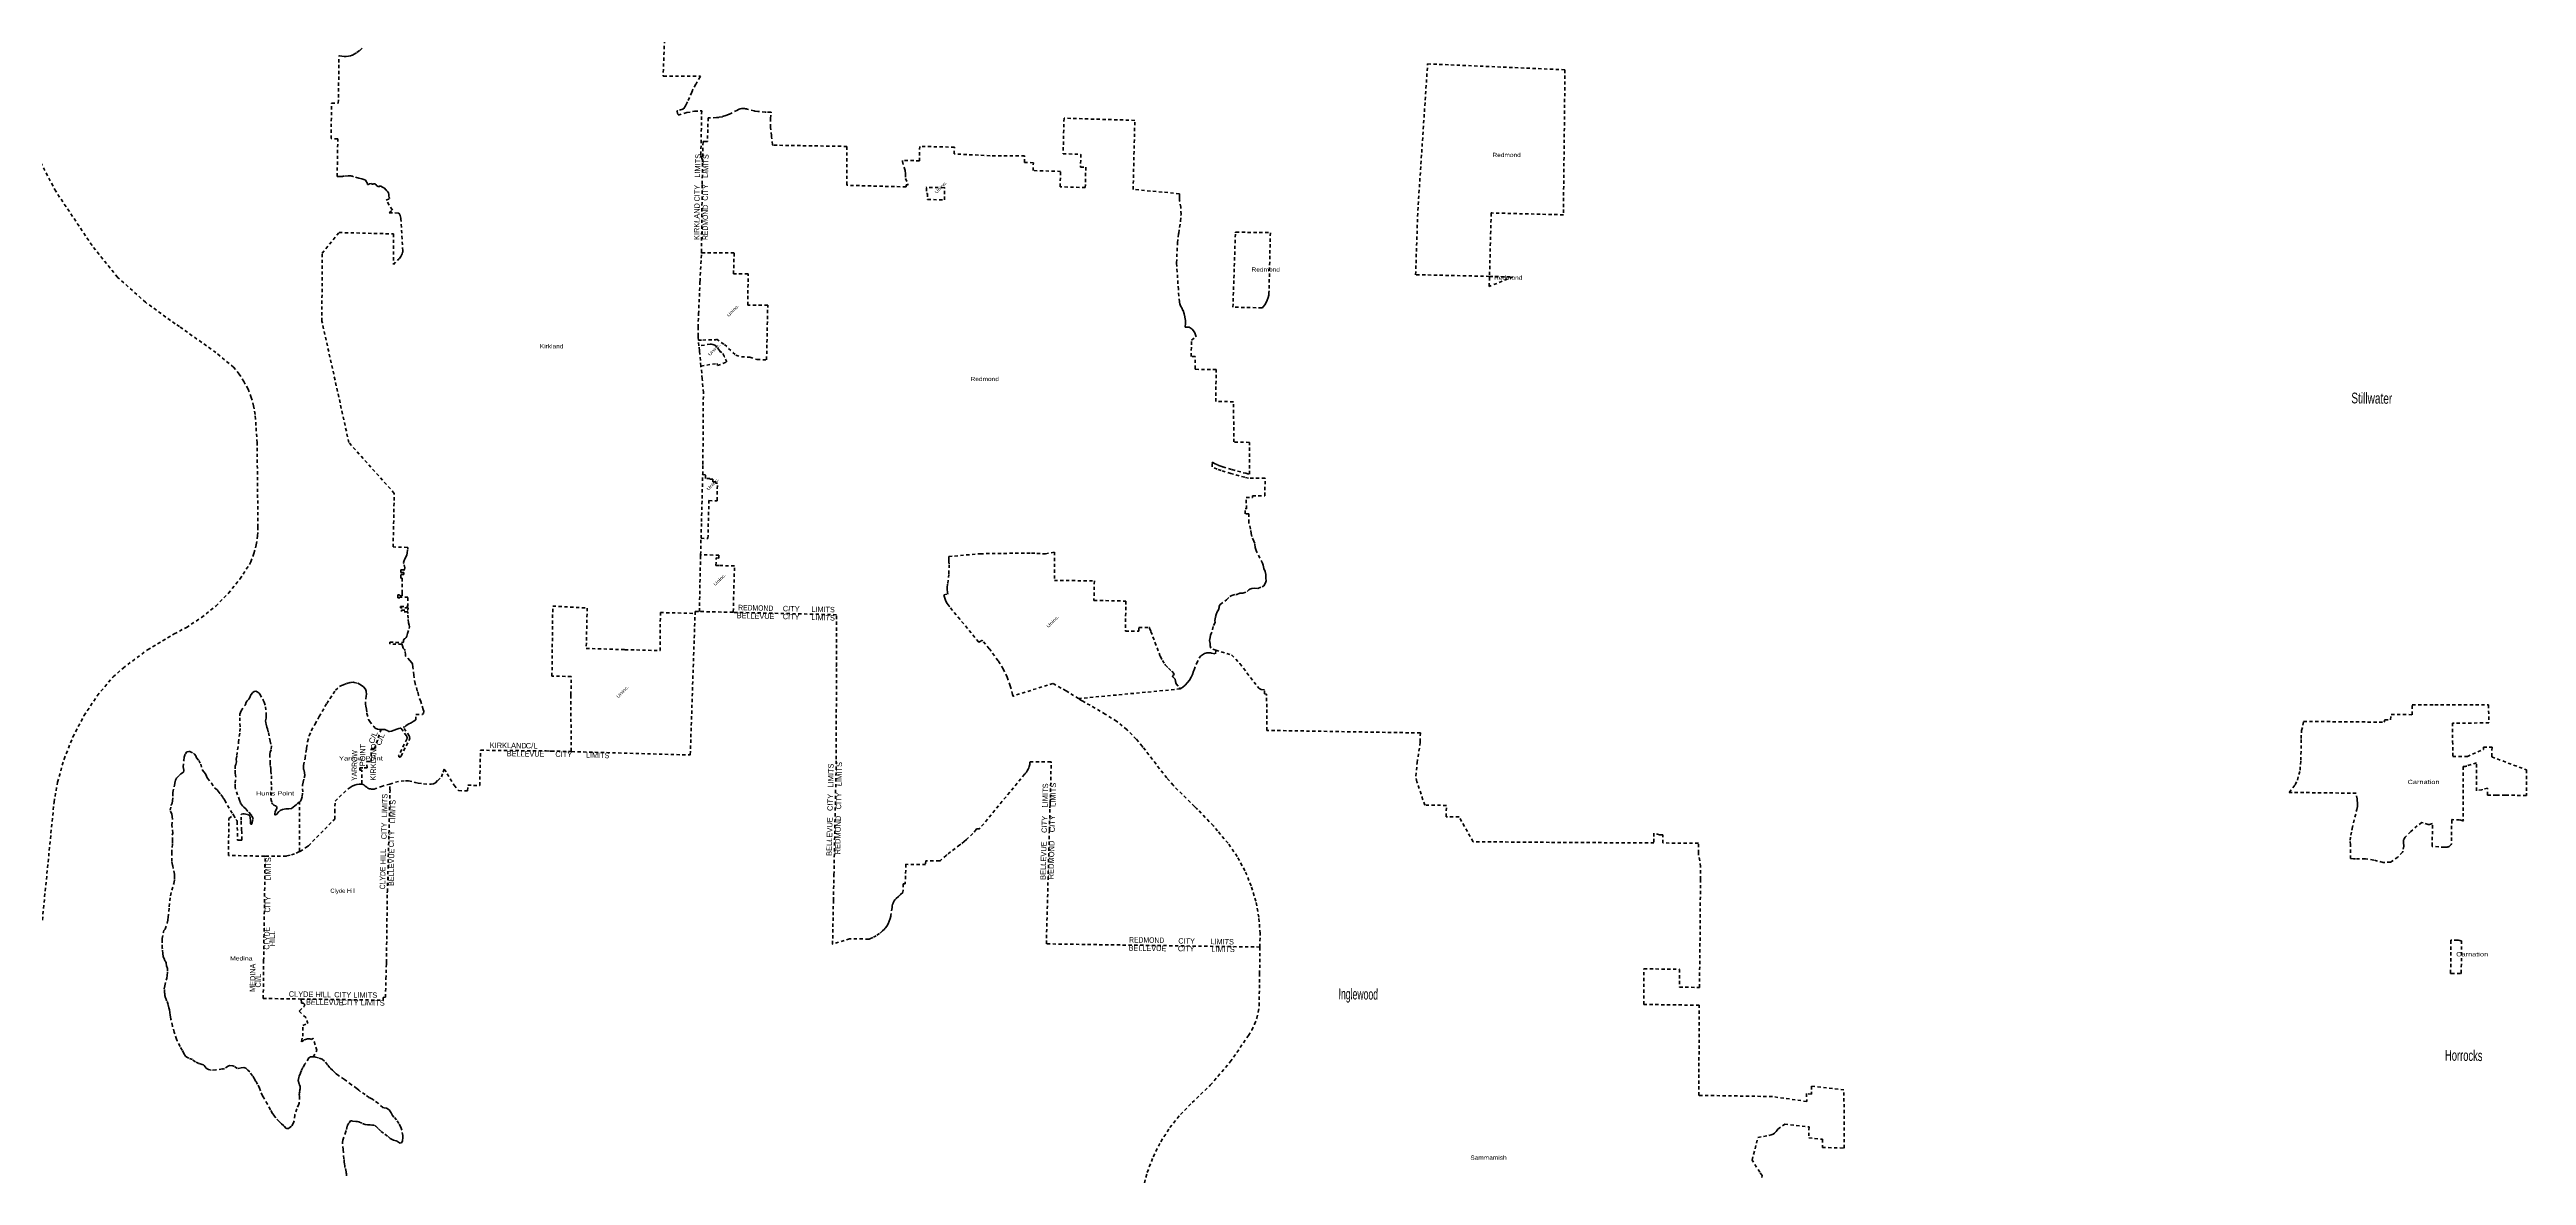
# Model space of a CAD drawing. Header units: feet. Extents: x -903180 to 1023491, y -707744 to 564635.
# Drawn here: x -312339 to -220537, y 39983 to 81711 of the extents above; entities that cross this region are included whole.
import ezdxf

# ---------------------------------------------------------------- set-up
doc = ezdxf.new("R2010")
doc.units = ezdxf.units.FT
doc.header["$LTSCALE"] = 80
doc.linetypes.add('SHORT_DASHED', pattern=[2.7, 1.5, -1.2])
doc.layers.add('13', color=7, linetype='SHORT_DASHED', lineweight=40)
for name, color, linetype in [('15', 7, 'Continuous'), ('16', 7, 'Continuous'), ('36', 7, 'Continuous')]:
    doc.layers.add(name, color=color, linetype=linetype)

msp = doc.modelspace()

# ---------------------------------------------------------------- linework, layer by layer
at = {"layer": '13'}
for p, q in [((-289596.12, 80725.94), (-289576.19, 80725.86)), ((-285578.92, 78505.71), (-285580.61, 78521.11)), ((-299921.99, 76569.11), (-299979.38, 76598.27)), ((-269225.32, 66402.69), (-269160.64, 66371.44)), ((-287007.61, 60854.15), (-288253.2, 60883.43)), ((-299190.96, 59867.84), (-299176.72, 59871.36)), ((-270433.1, 58013.26), (-274197.39, 57656.53)), ((-270465.07, 58063.66), (-270445.58, 58032.93)), ((-270445.58, 58032.93), (-270433.1, 58013.26)), ((-306666.37, 54998.47), (-306626.12, 54940.67)), ((-304115.08, 54796.65), (-304119.08, 54575.32)), ((-223380.62, 52194.99), (-223403.45, 52180.29)), ((-307714.84, 45287.95), (-307787.64, 45521.89)), ((-300464.02, 41855.94), (-300449.89, 41863.89))]:
    msp.add_line(p, q, dxfattribs=at)
for points in [[(-299979.38, 76598.27), (-300084.2, 76659.52), (-300133.87, 76623.02), (-300160.36, 76636.96), (-300187.27, 76651.02), (-300205.08, 76661.81), (-300239.41, 76715.41), (-300275.14, 76732.77), (-300321.48, 76732.5), (-300352.92, 76724.83), (-300379.21, 76724.75), (-300398.46, 76727.14), (-300407.69, 76745.57), (-300476.8, 76738.45), (-300529.73, 76711.66), (-300548.18, 76714.32), (-300567.87, 76771.25), (-300598.29, 76823.41), (-300601.25, 76828.59), (-300623.23, 76866.19), (-300656.51, 76878.54), (-300767.32, 76919.67), (-300880.47, 76948.46), (-301077.07, 76997.19), (-301108.8, 77012.58), (-301131.68, 77023.16), (-301176.98, 77028.48), (-301232.3, 77034.76), (-301269.07, 77031.27), (-301413.95, 77016.73), (-301459.39, 77013.08), (-301479.18, 77009.12), (-301560.4, 77000.15), (-301612.01, 77001.09), (-301658.83, 77001.69), (-301669.55, 77005.04), (-301678.34, 77007.73), (-301656.68, 78402.63), (-301906.6, 78409.72), (-301886.09, 79729.67), (-301636.16, 79722.58), (-301609.06, 81467.18), (-301608.74, 81487.53), (-301588.75, 81481.72), (-301578.96, 81478.87), (-301500.05, 81462.02), (-301419.81, 81453.5), (-301339.11, 81453.42), (-301258.86, 81461.77), (-301179.91, 81478.47), (-301123.14, 81496.85), (-301104.57, 81502.86), (-301083.14, 81514.37), (-301068.36, 81522.32), (-300950.79, 81595.68), (-300841.53, 81680.93), (-300741.79, 81777.13)], [(-289547.89, 82062.22), (-289595.47, 80744.06), (-289596.12, 80725.94)], [(-289576.19, 80725.86), (-288229.44, 80720.46), (-288206.68, 80720.37), (-288219.03, 80700.38), (-288365.2, 80463.79), (-288376.52, 80445.47), (-288388.47, 80423.79), (-288487.95, 80243.24), (-288495.66, 80226.96), (-288505.04, 80207.15), (-288514.17, 80186.96), (-288539.5, 80130.94), (-288697.74, 79767.92), (-288706.15, 79748.63), (-288716.79, 79727.92), (-288768.5, 79627.28), (-288838.76, 79519.89), (-288851.44, 79502.08), (-288873, 79496.14), (-289054.76, 79446.02), (-289065.85, 79442.23), (-289085.81, 79435.4), (-289080.15, 79415.39), (-289042.2, 79281.12), (-288719.42, 79372.09), (-288434.67, 79422.35), (-288168.15, 79442.1), (-288200.25, 77789.46), (-288170.71, 77718.84), (-288148.73, 77645.52), (-288136.57, 77581.15), (-288133.31, 77561.14)], [(-285580.61, 78521.11), (-285613.97, 78826.44), (-285615.33, 79153.7), (-285596.6, 79370.37), (-285594.9, 79389.99), (-285614.87, 79390.22), (-285773.09, 79392.04), (-285793.09, 79394.6), (-285813.09, 79395.98), (-286089.05, 79415.08), (-286183.06, 79428.48), (-286204.08, 79431.48), (-286223.06, 79436.35), (-286482.89, 79503.04), (-286502.89, 79508.87), (-286522.89, 79514.6), (-286540.88, 79519.76), (-286579.8, 79526.61), (-286619.22, 79529.36), (-286658.71, 79527.98), (-286697.84, 79522.47), (-286736.18, 79512.9), (-286773.32, 79499.38), (-286804.55, 79484.14), (-286823.9, 79473.52), (-286844.55, 79463.52), (-287139.87, 79320.37), (-287159.04, 79311.08), (-287179.87, 79302.22), (-287277.61, 79260.66), (-287400.61, 79222.97), (-287526.89, 79198.34), (-287581.36, 79192.33), (-287601.53, 79190.1), (-287621.36, 79189.25), (-287928.94, 79176.08), (-287953.35, 78323.78), (-287953.87, 78305.43), (-287973.92, 78305.56), (-288100.26, 78306.36), (-288119.14, 78306.48), (-288119.52, 78286.49), (-288132.93, 77581.15), (-288133.31, 77561.14)], [(-269160.64, 66371.44), (-269043.22, 66318.02), (-269023.21, 66308.92), (-269003.22, 66300.95), (-268892.41, 66256.8), (-268869.63, 66247.72), (-268852.41, 66242.58), (-268513.9, 66141.59), (-268005.45, 66004.8), (-267869.84, 65973.44), (-267865.64, 67151.09), (-268450.67, 67166.66), (-268444.87, 67373.93), (-268458.67, 68658.71), (-269118.49, 68665.35), (-269097.96, 69847.71), (-269860.25, 69860.97), (-269880.21, 69861.31), (-269879.98, 69878.6), (-269873.77, 70336.75), (-270023.74, 70339.31), (-270015.57, 70941.08), (-269839.75, 71064.58), (-269858.84, 71101.7), (-269895.22, 71215.04), (-269944.29, 71290.34), (-269991.57, 71351.54), (-270059.17, 71400.98), (-270098.58, 71421.53), (-270228.88, 71425.83), (-270248.65, 71426.48), (-270247.33, 71443.47), (-270239.14, 71548.9), (-270242.57, 71674.65), (-270259.12, 71799.36), (-270288.61, 71921.66), (-270330.73, 72040.2), (-270375.53, 72134.08), (-270382.89, 72149.49), (-270395.54, 72174.08), (-270417.08, 72215.94), (-270442.26, 72280.79), (-270460.53, 72347.92), (-270462.49, 72357.31), (-270501.44, 72826.51), (-270515.53, 73029.19), (-270568.54, 73808), (-270533.96, 74548.04), (-270491.54, 74886.73), (-270483.89, 74907.57), (-270454.89, 75115.16), (-270417.58, 75348.17), (-270402.6, 75606.74), (-270414.73, 75865.61), (-270453.21, 76117.65), (-270464.68, 76244), (-270462.12, 76368.54), (-272176.78, 76527.67), (-272115.47, 79087.41), (-274738.12, 79166.84), (-274773.62, 77847.29), (-274113.92, 77827.32), (-274126.56, 77357.49), (-273931.66, 77351.59), (-273951.95, 76597.31), (-274883.14, 76624.19), (-274865.58, 77195.46), (-275885.17, 77224.62), (-275876.23, 77515.49), (-276208.1, 77524.98), (-276198.52, 77771.58), (-277481.73, 77777.3), (-278809.16, 77841.46), (-278801.82, 78090.76), (-280088.75, 78123.61), (-280094.69, 77587.34), (-280725.11, 77602.9), (-280728.98, 77562.49), (-280666.09, 77335.6), (-280629.17, 77222.94), (-280613.61, 77106.13), (-280608.69, 76933.86), (-280530.26, 76717.42), (-280519.38, 76692.66), (-280595.11, 76696.1), (-280595.36, 76619.85), (-282775.52, 76680.05), (-282794.42, 76680.57), (-282794.27, 76700.6), (-282783.85, 78121.36), (-285517.16, 78165.5), (-285537.29, 78165.83), (-285539.61, 78184.8), (-285575.91, 78481.11), (-285578.92, 78505.71)], [(-312605.09, 49449.44), (-312172.76, 53816.98), (-312040.31, 54559.4), (-311800.85, 55413.19), (-311473.46, 56237.28), (-311061.73, 57022.63), (-310570.15, 57760.64), (-310019.26, 58424.99), (-309997.38, 58451.37), (-309984.67, 58462.49), (-309614.02, 58786.82), (-308704.97, 59467.28), (-307757.38, 60032.51), (-307720.8, 60054.32), (-307717.38, 60056.12), (-307267.44, 60292.54), (-306702.67, 60660.45), (-306179.45, 61085.38), (-305703.52, 61562.67), (-305280.09, 62087.09), (-304913.79, 62652.91), (-304880.51, 62726.39), (-304763.48, 63037.14), (-304679.58, 63358.42), (-304629.71, 63686.71), (-304614.44, 64018.42), (-304647.06, 67136.03), (-304706.44, 68013.64), (-304721.36, 68185.55), (-304775.37, 68506.61), (-304862.65, 68820.28), (-304982.24, 69123.1), (-305132.83, 69411.76), (-305312.77, 69683.1), (-305520.08, 69934.14), (-306169.94, 70479.69), (-307521.14, 71442.76), (-307678.61, 71543.04), (-308783.95, 72343.14), (-309786.42, 73242.57), (-309806.42, 73253.73), (-309822.44, 73273.73), (-310763.96, 74449.46), (-312108.03, 76458.2), (-313234.77, 78596.43)], [(-288176.46, 74182.71), (-288176.65, 74202.71), (-288149.17, 76727.07), (-288133.69, 77541.15), (-288133.31, 77561.14)], [(-299176.72, 59871.36), (-299118.51, 59919.61), (-299096.7, 59965.14), (-299072.98, 60062.96), (-299009.38, 60260.02), (-298996.61, 60334.07), (-299005.29, 60372.63), (-299036.32, 60462.34), (-299046.3, 60631.83), (-299059.94, 60811.53), (-299058.33, 60855.95), (-299057.6, 60875.93), (-299079.62, 60876.19), (-299289.05, 60878.7), (-299288.36, 60936.6), (-299053.63, 60933.79), (-299052.61, 61018.7), (-299328.82, 61022.01), (-299328.26, 61068.86), (-299060.37, 61065.66), (-299056.17, 61417.66), (-299352.65, 61421.2), (-299352.97, 61394.11), (-299425.34, 61394.96), (-299424.03, 61504.84), (-299369.6, 61504.19), (-299369.99, 61471.09), (-299271.83, 61469.92), (-299270.66, 61568.57), (-299273.19, 61568.6), (-299266.61, 62121.01), (-299320.62, 62121.64), (-299318.93, 62260.36), (-299206.91, 62259.09), (-299206.12, 62324.87), (-299317.89, 62325.89), (-299316.97, 62425.7), (-299215.7, 62424.72), (-299199.49, 62408.79), (-299191.35, 62425.07), (-299184.92, 62436.82), (-299176.62, 62498.94), (-299207.18, 62657.09), (-299217.66, 62701.76), (-299212.23, 62739.84), (-299176.3, 62841.25), (-299124.76, 62927.99), (-299098.55, 62983.44), (-299082.2, 63045.27), (-299062.48, 63199.62), (-299056.29, 63241.39), (-299053.32, 63261.38), (-299073.85, 63261.89), (-299603.8, 63275.15), (-299563.84, 65263.45), (-301243.88, 67143.82), (-302242.29, 71641.81), (-302237.61, 74162.83), (-301609, 74928.08), (-299589.92, 74879.43), (-299594.19, 73740.14), (-299411.64, 73929.29), (-299388.36, 73953.42), (-299373.36, 73969.29), (-299346.25, 74000.43), (-299316.74, 74042.49), (-299291.8, 74087.42), (-299271.68, 74134.7), (-299256.62, 74183.83), (-299250.7, 74214.15), (-299246.84, 74233.92), (-299248.01, 74254.15), (-299315.71, 75422.51), (-299316.87, 75442.49), (-299320.54, 75462.51), (-299330.85, 75507.52), (-299348.06, 75557.8), (-299370.44, 75606), (-299385.76, 75631.6), (-299397.73, 75651.6), (-299417.73, 75651.92), (-299753.01, 75657.32), (-299633.82, 75763.53), (-299865.24, 76134.19), (-299740.48, 76190.29), (-299744.07, 76220.71), (-299745.47, 76223.51), (-299758.07, 76276.02), (-299765.06, 76341.83), (-299772.76, 76406.25), (-299807.06, 76453.86), (-299844.85, 76490.96), (-299859.55, 76506.16), (-299880.55, 76512.67), (-299921.99, 76569.11)], [(-288292.38, 70936.81), (-288303.61, 71044.96), (-288303.61, 71091.98), (-288301.62, 71376.08), (-288301.48, 71397.02), (-288300.82, 71416.08), (-288283.8, 71910.87), (-288230.5, 73122.38), (-288177.88, 74162.71), (-288176.46, 74182.71)], [(-288292.38, 70936.81), (-288131.4, 70940.25), (-288131.86, 70945.23), (-287636.87, 70955.8), (-287619.86, 70981.09), (-287328.81, 70782.83), (-286901.29, 70383.87), (-286697.63, 70325.27), (-286383.69, 70307.87), (-286123.35, 70221.56), (-285764.09, 70211.49), (-285720.7, 72234.6), (-286455.16, 72242.18), (-286449.45, 73396.3), (-286988.52, 73397.52), (-286964.81, 74172.25), (-288156.87, 74182.54), (-288176.46, 74182.71)], [(-288195.52, 69976.95), (-288250.9, 70536.52), (-288252.85, 70556.23), (-288271.17, 70732.58), (-288292.38, 70936.81)], [(-288195.52, 69976.95), (-287591.62, 70078.64), (-287579.69, 69997.23), (-287233.86, 70133.72), (-287323.05, 70314.6), (-287316.32, 70317.04), (-287321.5, 70321.36), (-287326.83, 70326.87), (-287332.35, 70334.23), (-287337.18, 70343.26), (-287417.08, 70505.3), (-287461.16, 70480.91), (-287504.81, 70559.42), (-287609.24, 70694.45), (-287685.16, 70754.71), (-287752.65, 70779.59), (-287802.06, 70792.77), (-287849.8, 70789.55), (-288271.17, 70732.58)], [(-288117.1, 67441.2), (-288106.06, 68996.99), (-288146.44, 69508.05), (-288195.52, 69976.95)], [(-288122.74, 66333.28), (-288122.64, 66353.28), (-288117.1, 67441.2)], [(-288192.37, 63597.04), (-287936.82, 63591.94), (-287899.68, 64992.13), (-287618.39, 64985.27), (-287598.38, 64984.78), (-287598, 65004.39), (-287585.86, 65634.83), (-287660.83, 65637.17), (-287659.86, 65687.15), (-287759.82, 65690.27), (-287757.88, 65791.12), (-287863.49, 65794.04), (-287861.73, 65808.07), (-288028.17, 65812.76), (-288025.17, 65952.05), (-288131.91, 65956.99), (-288131.91, 65957.02), (-288122.74, 66333.28)], [(-269117.72, 59449.22), (-269298.58, 59522.21), (-269320.7, 59605.76), (-269321.82, 59697.95), (-269344.39, 59804.54), (-269328.79, 59917.42), (-269304.24, 60004.11), (-269235.04, 60215.06), (-269198.46, 60370.49), (-269140.63, 60474.64), (-269144.54, 60550.57), (-269125.69, 60684.27), (-269097.82, 60770.02), (-269061.54, 60872.17), (-269019.61, 60941.46), (-268994.24, 61033), (-268986.4, 61078.38), (-268947.52, 61140.24), (-268713.22, 61317.1), (-268595.9, 61434.56), (-268521.1, 61480.93), (-268377.08, 61517.02), (-268334.97, 61519.2), (-268226.14, 61567.69), (-268113.71, 61564.54), (-267946.51, 61622.62), (-267884.29, 61684.72), (-267849.93, 61712.25), (-267781.39, 61730.94), (-267691.31, 61745.21), (-267556.94, 61740.05), (-267396.29, 61799.4), (-267330.18, 61838.95), (-267273.33, 61941.53), (-267249.37, 62024.6), (-267255.95, 62121.51), (-267257.57, 62255.61), (-267278.52, 62367.95), (-267330, 62481.86), (-267353.1, 62602.68), (-267382.81, 62672.75), (-267595.26, 63082.99), (-267616.33, 63139.43), (-267657.32, 63258.52), (-267672.56, 63408.89), (-267700.77, 63496.48), (-267779.24, 63658.83), (-267805.07, 63772.98), (-267824.53, 63939.16), (-267887.26, 64174.53), (-267883.78, 64503.39), (-268025.75, 64504.01), (-268024.39, 64697.88), (-267975.66, 64689.06), (-267989.11, 65103.28), (-267749.76, 65108.5), (-267754.04, 65168.84), (-267292.25, 65168.56), (-267289.02, 65821.87), (-267897.67, 65821.2), (-268042.96, 65859.08), (-268554.81, 65996.78), (-268918.64, 66103.63), (-269065.74, 66163.06), (-269248.72, 66249.11), (-269245.76, 66394.53), (-269245.37, 66412.37), (-269225.32, 66402.69)], [(-288192.37, 63597.04), (-288175.39, 64214.22), (-288131.91, 65957.02)], [(-288253.2, 60883.43), (-288212.66, 62859.68), (-288209.15, 62987.13), (-288192.37, 63597.04)], [(-287007.61, 60854.15), (-286997.65, 60874.15), (-286953.48, 62571.9), (-287535.97, 62587.39), (-287638.76, 62592.7), (-287632.07, 62867.62), (-287531.32, 62864.57), (-287529.53, 62970.67), (-288209.15, 62987.13)], [(-274197.39, 57656.53), (-274663.16, 57940.74), (-275148.54, 58220.86), (-276618.05, 57752.35), (-276638.05, 57745.98), (-276641.72, 57765.98), (-276648.91, 57805.14), (-276730.32, 58133.26), (-276845.59, 58451.07), (-276993.44, 58755.1), (-277160.41, 59022.98), (-277172.32, 59042.08), (-277187.42, 59062.98), (-277477.51, 59464.44), (-277491.97, 59484.45), (-277508.28, 59504.44), (-277752.01, 59803.04), (-277768.74, 59823.55), (-277788.33, 59809.95), (-277869.01, 59753.95), (-277889.34, 59740.34), (-277905.56, 59759.94), (-278976.79, 61054.12), (-279001.28, 61084.67), (-279064.31, 61175.82), (-279117.47, 61273.06), (-279160.17, 61375.33), (-279194.23, 61499.02), (-279047.85, 61528.63), (-279062.61, 61605.86), (-279071.13, 61704.22), (-279070.37, 61775.63), (-279050.13, 61927.19), (-279006.2, 62283.53), (-278999.37, 62645.71), (-279006.33, 62717.22), (-279006.75, 62836.01), (-279009.19, 62921.17), (-277840.45, 63025.08), (-275939.56, 63051.21), (-275749.08, 63033.33), (-275430.98, 63023.34), (-275089.05, 63088.34), (-275096.58, 62037.06), (-273613.35, 62017.44), (-273630.33, 61295.79), (-272448.3, 61268.77), (-272461.56, 60161.19), (-271969.08, 60155.29), (-271965.64, 60285.96), (-271595.71, 60289.63), (-271575.64, 60289.83), (-271567.75, 60269.83), (-271519.07, 60146.46), (-271184.08, 59253.06), (-271175.54, 59230.29), (-271166.9, 59213.06), (-271093.7, 59067.05), (-271006.28, 58930.5), (-270993.24, 58910.6), (-270974.48, 58890.5), (-270869.33, 58777.87), (-270742.15, 58666.66), (-270642.12, 58562.29), (-270717.38, 58505.14), (-270708.06, 58460.25), (-270619, 58370.18), (-270602.22, 58289.39), (-270585.42, 58208.59), (-270465.07, 58063.66)], [(-293008, 55690.44), (-293008.08, 55710.43), (-293016.05, 57762.45), (-293016.2, 57800.45), (-293015.76, 57802.45), (-293003.2, 58475.22), (-293717.75, 58488.25), (-293688.83, 61084.37), (-292410.83, 61012.57), (-292447.14, 59517.8), (-291052.44, 59470.59), (-291032.44, 59469.91), (-291012.44, 59469.4), (-289709.49, 59435.85), (-289699, 60845.27), (-288414.06, 60812.19)], [(-293008, 55690.44), (-292988, 55689.87), (-288610.98, 55566.12), (-288590.92, 55565.55), (-288590.31, 55583.82), (-288414.06, 60812.19)], [(-288414.06, 60812.19), (-288411.53, 60887.15), (-288253.2, 60883.43)], [(-267479.56, 48448.7), (-275394.73, 48565.12), (-275281.71, 52746.16), (-275281.98, 52766.16), (-275281.44, 52786.16), (-275259.22, 53608.52), (-275254.34, 53744.74), (-275247.66, 53825.17), (-275245.34, 53985.97), (-275214.55, 55290.77), (-275214.1, 55310.09), (-275234.08, 55310.28), (-275981.35, 55317.32), (-275999.65, 55317.49), (-276000.9, 55297.51), (-276001.21, 55292.52), (-276010.72, 55218.32), (-276027.93, 55145.52), (-276049.02, 55085.29), (-276054.4, 55069.9), (-276065.39, 55045.29), (-276068.41, 55038.52), (-276098.99, 54982.01), (-276135.31, 54929), (-276167.69, 54890.99), (-276184.2, 54870.99), (-276200.75, 54850.99), (-277878.13, 52823.69), (-277960.08, 52826.12), (-277976.89, 52826.62), (-277997.25, 52802.9), (-278120.24, 52659.6), (-278317.46, 52467.65), (-278337.02, 52448.61), (-278357.46, 52431.04), (-278438.71, 52361.21), (-278559.88, 52264.9), (-278565.88, 52260.14), (-278599.88, 52234.19), (-279064.65, 51879.62), (-279084.65, 51860.69), (-279104.65, 51843.47), (-279321.39, 51656.89), (-279336.76, 51643.66), (-279361.39, 51643.91), (-279862.37, 51648.79), (-279868.9, 51503.65), (-280598.82, 51514.14), (-280623.97, 50792.3), (-280703.8, 50790.66), (-280708.51, 50463.68), (-280797.53, 50389.57), (-280879.75, 50318.35), (-280961.79, 50243.18), (-280971, 50234.25), (-281003.82, 50197.9), (-281032.67, 50158.33), (-281057.22, 50115.96), (-281077.2, 50071.25), (-281092.41, 50024.7), (-281102.66, 49976.82), (-281105.72, 49948.12), (-281107.83, 49928.31), (-281110.95, 49908.12), (-281153.05, 49635.23), (-281156.13, 49615.27), (-281160.23, 49595.23), (-281180.74, 49505.08), (-281214.58, 49405.75), (-281258.62, 49310.51), (-281312.37, 49220.38), (-281360.28, 49156.37), (-281374.99, 49136.71), (-281394.78, 49116.37), (-281465.46, 49043.7), (-281577.06, 48949.66), (-281697.89, 48867.81), (-281826.61, 48799.03), (-281941.81, 48752.22), (-281961.34, 48744.28), (-281981.81, 48744.58), (-282684.08, 48755.03), (-283317.64, 48553.34), (-283287.08, 50132.96), (-283286.62, 50156.72), (-283286.29, 50172.96), (-283266.87, 51129.14), (-283179.76, 55416.25), (-283176.46, 58835.72), (-283179.79, 58855.72), (-283176.43, 58875.72), (-283174.61, 60763.95), (-286987.61, 60853.67), (-287007.61, 60854.15)], [(-300052.28, 56509.18), (-300032.28, 56509.19), (-299907.75, 56504.73), (-299804.58, 56458.77), (-299761.16, 56433.06), (-299732.97, 56432.05), (-299659.74, 56449.56), (-299571.62, 56488.69), (-299467.32, 56529.27), (-299344.83, 56560.73), (-299324.46, 56565.96), (-299309.93, 56546.46), (-299115.26, 56285.13), (-299107.94, 56271.73), (-299097.04, 56251.78), (-299090.42, 56231.73), (-299089.11, 56226.69), (-299087.16, 56213.69), (-299086.59, 56200.77), (-299088.33, 56180.62), (-299092.93, 56160.77), (-299093.69, 56157.5), (-299390.41, 55561.8), (-299400.39, 55541.77), (-299398.87, 55521.8), (-299397.87, 55518.76), (-299395.94, 55514.48), (-299393.58, 55510.43), (-299390.81, 55506.65), (-299387.66, 55503.19), (-299384.16, 55500.07), (-299380.36, 55497.33), (-299376.29, 55495), (-299372, 55493.12), (-299367.53, 55491.69), (-299362.94, 55490.73), (-299358.28, 55490.26), (-299353.59, 55490.28), (-299348.94, 55490.8), (-299344.36, 55491.79), (-299342.4, 55492.44), (-299322.38, 55505.56), (-299312.24, 55525.55), (-299001.64, 56138.11), (-298999.46, 56145.16), (-298993.28, 56165.1), (-298990.45, 56185.16), (-298990.17, 56187.54), (-298990, 56203.51), (-298991.49, 56219.41), (-298993.68, 56230.31), (-299000.14, 56252.9), (-299010.07, 56270.31), (-299227.16, 56591.15), (-299169.83, 56615.27), (-299136.52, 56644.28), (-299041.34, 56711.35), (-298940.99, 56754.07), (-298864.29, 56811.74), (-298759.48, 56866.38), (-298762.18, 57069.84), (-298540.18, 57071.13), (-298517.37, 57071.27), (-298500.18, 57085.62), (-298482.84, 57100.12), (-298465.46, 57190.11), (-298485.2, 57257.26), (-298583.51, 57548.7), (-298667.52, 57789.3), (-298698.74, 57929.34), (-298708.14, 57947.8), (-298787.27, 58212.38), (-298842.33, 58528.46), (-298872.03, 58821.48), (-298889.88, 58940.91), (-298908.7, 58977.84), (-298980.14, 59064.96), (-299143.24, 59237.91), (-299149.69, 59282.43), (-299159.97, 59443.89), (-299180.87, 59478.87), (-299229.76, 59520.88), (-299242.47, 59559.59), (-299243.97, 59573.74), (-299262.72, 59612.67), (-299264.36, 59652.84), (-299265.22, 59674.04), (-299285.17, 59674.29), (-299725.15, 59679.72), (-299726.85, 59744.21), (-299250.18, 59737.65), (-299231.03, 59737.39), (-299225.63, 59761.11), (-299215.37, 59806.28), (-299190.96, 59867.84)], [(-270433.1, 58013.26), (-270413.58, 58026.76), (-270334.82, 58081.24), (-270243.73, 58159.49), (-270161.33, 58246.84), (-270088.5, 58342.33), (-270026.06, 58444.9), (-269974.68, 58553.44), (-269934.93, 58666.76), (-269921.4, 58717.15), (-269826.86, 58959.53), (-269728.83, 59153.47), (-269703.63, 59190.08), (-269674.75, 59223.86), (-269642.48, 59254.44), (-269607.2, 59281.47), (-269569.29, 59304.67), (-269529.16, 59323.78), (-269487.25, 59338.59), (-269444.03, 59348.93), (-269399.95, 59354.7), (-269355.52, 59355.84), (-269311.21, 59352.32), (-269267.52, 59344.19), (-269266.11, 59343.85), (-269121.25, 59313.38), (-269117.72, 59449.22)], [(-269117.72, 59449.22), (-268526.94, 59273.41), (-268218.51, 58957.31), (-267570.9, 58102.01), (-267523.61, 58038.25), (-267485.6, 58015.44), (-267428.24, 57994.31), (-267307.56, 57980.68)], [(-305517.12, 53341.95), (-305431.9, 53176.55), (-305400.23, 53138.45), (-305383.5, 53118.33), (-305383.2, 53098.45), (-305372.93, 52411.36), (-305236.02, 52404.74), (-305216.15, 52403.78), (-305217.29, 52421.73), (-305217.3, 52421.92), (-305216.94, 52709.82), (-305224.62, 52776.54), (-305239.4, 53147.53), (-305244.42, 53343.01), (-305219.31, 53368.29), (-305176.43, 53382.87), (-305124.01, 53383.01), (-304993.93, 53356.21), (-304978.04, 53349.61), (-304942.37, 53332.23), (-304919.16, 53305.23), (-304897.26, 53242.03), (-304894.93, 53139.26), (-304890.88, 53028.37), (-304877.58, 53005.76), (-304843.58, 52998.5), (-304825.14, 53062.27), (-304796.02, 53198.14), (-304845.8, 53326.77), (-304859.82, 53340.6), (-304872.67, 53363.96), (-304983.59, 53474.64), (-305064.67, 53574.17), (-305132.96, 53637.02), (-305144.82, 53643.49), (-305191.75, 53683.41), (-305258.45, 53790.5), (-305299.18, 53890.61), (-305449.58, 54302.69), (-305457.09, 54373.42), (-305455.51, 54528.4), (-305437.65, 54743.21), (-305450.84, 54824.22), (-305462.61, 54889.06), (-305464.83, 55050.21), (-305457.24, 55148.61), (-305445.86, 55184.44), (-305438.8, 55212.38), (-305414.95, 55314.21), (-305421.66, 55407.08), (-305396.5, 55545.1), (-305332.34, 56036.11), (-305283.68, 56433.04), (-305277.2, 56612), (-305288.66, 57019.14), (-305280.37, 57081.26), (-305266.32, 57135.12), (-305235.64, 57202.48), (-305090.7, 57418.79), (-305075.73, 57442.41), (-305052.61, 57524.14), (-305018.56, 57573.26), (-304968.5, 57619.8), (-304953.96, 57631.36), (-304915.09, 57702.46), (-304881.32, 57799.92), (-304807.78, 57881.86), (-304751.95, 57920.13), (-304689.23, 57925.94), (-304649.47, 57910.43), (-304574.78, 57857.43), (-304543.94, 57818.07), (-304422.79, 57600.32), (-304389.31, 57522.61), (-304334.95, 57353.55), (-304307.6, 57106.93), (-304307.04, 57066.63), (-304315.95, 56932.05), (-304331.67, 56831.94), (-304328.4, 56755.31), (-304312.02, 56706.4), (-304287.7, 56598.82), (-304261.61, 56539.49), (-304228.53, 56395.36), (-304163.38, 56078.93), (-304117.44, 55900.1), (-304120.45, 55761.29), (-304157.89, 55674.03), (-304174.9, 55594.1), (-304163.39, 55299.73), (-304154.47, 55156.45), (-304135.67, 55063.15), (-304134.12, 54994.65), (-304130.9, 54972.38), (-304115.08, 54796.65)], [(-303073.88, 53823.64), (-303050.68, 53846.55), (-303040.1, 53860.26), (-303016.49, 53899.68), (-302975.43, 54031.1), (-302955.29, 54197.5), (-302960.35, 54447.34), (-302940.23, 54557.37), (-302895.99, 54720.89), (-302882.65, 54811.02), (-302893.1, 54912.06), (-302920.95, 55033.87), (-302927.88, 55120.69), (-302921.66, 55180.88), (-302867.6, 55448.74), (-302817.31, 55779.16), (-302809.66, 55823.19), (-302775.04, 56055.51), (-302714.44, 56280.87), (-302637.11, 56467.37), (-302497.33, 56708.02), (-302349.97, 56990.68), (-302064.37, 57471.77), (-301827.37, 57835.8), (-301743.95, 57967.73), (-301589.91, 58101.15), (-301517.82, 58142.88), (-301438.34, 58166.2), (-301317.5, 58218.27), (-301181.19, 58251.65), (-301159.04, 58250.86), (-301090.14, 58260.48), (-301049.94, 58257.03), (-300916.04, 58224.05), (-300848.75, 58189.43), (-300787.49, 58155.03), (-300707.11, 58091.75), (-300627.39, 58010.38), (-300600.03, 57930.87), (-300592.33, 57809.79), (-300598.4, 57753.62), (-300629.15, 57517.13), (-300627.39, 57454.65), (-300618.15, 57375.79), (-300591.81, 57268.14), (-300579.02, 57120.69), (-300575.64, 57102.45), (-300511.1, 56880.68), (-300473.23, 56812.88), (-300325.03, 56618.31), (-300264.73, 56557.77), (-300185.35, 56522.71), (-300125.37, 56508.49), (-300072.28, 56509.08), (-300052.28, 56509.18)], [(-248873.95, 39912.32), (-248860.1, 39987.19), (-248953.45, 40103.96), (-249234.89, 40552.11), (-249023.05, 41389.19), (-248620.64, 41460.63), (-248527.49, 41483.11), (-248461.54, 41515.14), (-248405.02, 41554.71), (-248344.72, 41611.24), (-248310.81, 41658.35), (-248280.66, 41701.68), (-248028.88, 41882.65), (-247126.36, 41782), (-247135.26, 41381.71), (-246623.04, 41324.25), (-246630.57, 41023.8), (-245822.36, 40996.71), (-245833.51, 43157.33), (-247039.56, 43293.9), (-247035.75, 42992.47), (-247218.89, 43015.36), (-247211.26, 42725.38), (-248485.19, 42907.11), (-251214.2, 42951.35), (-251193.31, 46291.17), (-253251.33, 46321.44), (-253245.11, 47641.5), (-251925.17, 47622.08), (-251928.29, 46962.05), (-251191.01, 46951.21), (-251169.28, 48465.98), (-251149.82, 50960.84), (-251148.87, 51427.8), (-251174.62, 51645.73), (-251225.49, 51879.33), (-251226.6, 51909.37), (-251219.56, 51928.47), (-251225.09, 52301.44), (-252544.92, 52304.97), (-252545.04, 52610.97), (-252667.03, 52611.29), (-252875.05, 52668.85), (-252874.91, 52305.85), (-256751.66, 52328.53), (-259579, 52351.75), (-260097.76, 53273.21), (-260572.98, 53277.04), (-260567.11, 53699.33), (-261365.17, 53705.76), (-261661.26, 54575.35), (-261699.8, 54785.49), (-261650.46, 55278.84), (-261535.91, 56058.53), (-261532.37, 56382.69), (-267219.94, 56478.7), (-267231.11, 57816.75), (-267306.23, 57828.61), (-267307.56, 57980.68)], [(-267479.56, 48448.7), (-267471.25, 48955.65), (-267519.33, 49554.09), (-267629.71, 50144.22), (-267801.16, 50719.58), (-268031.82, 51273.87), (-268319.15, 51801.01), (-268660.02, 52295.23), (-269050.67, 52751.11), (-269205.12, 52937.67), (-269786.2, 53551.03), (-269805.1, 53570.98), (-269825.16, 53588.72), (-269903.95, 53658.4), (-270654.18, 54404.77), (-270674.1, 54424.59), (-270691.86, 54444.67), (-270931.84, 54716.05), (-271809.37, 55852.4), (-271824.91, 55872.53), (-271841.52, 55892.4), (-272063.54, 56158.08), (-272413.29, 56506.02), (-272797.49, 56815.5), (-273211.93, 57083.12), (-274069.59, 57578.55), (-274197.39, 57656.53)], [(-226927.85, 51722.14), (-226952.12, 51722.99), (-227062.1, 51726.84), (-227063.79, 52201.96), (-227063.9, 52233.54), (-227064, 52241.96), (-227065.94, 52405.12), (-227048.54, 52592.03), (-227011.7, 52776.1), (-227005.96, 52797.45), (-227000.38, 52818.18), (-226995.72, 52837.45), (-226824.16, 53545.88), (-226819.12, 53566.68), (-226816.5, 53585.88), (-226804.29, 53675.15), (-226800.86, 53785.38), (-226808.96, 53895.37), (-226809.25, 53897.47), (-226811.96, 53917.2), (-226815.19, 53937.47), (-226848.66, 54147.89), (-229329.11, 54179.69), (-229104.81, 54465.52), (-229027.9, 54635.49), (-228929.89, 55003.72), (-228894.82, 55370.39), (-228890.6, 56176.18), (-228869.23, 56469.25), (-228820.71, 56673.47), (-228799.66, 56811.18), (-225811.93, 56782.36), (-225784.41, 56872.32), (-225580.86, 56870.91), (-225550.64, 57072.67), (-224771.06, 57059.4), (-224768.73, 57428.31), (-223934.3, 57421.23), (-221947.08, 57421.14), (-221926.54, 56753.31), (-223278.68, 56748.43), (-223272.28, 56073.46), (-223269.53, 55509.37), (-222728.3, 55507.53), (-222130.44, 55774.41), (-222129.36, 55856.54), (-221812.35, 55853.99), (-221819.73, 55516.2), (-221820.17, 55496.15), (-220537.02, 55011.63), (-220540.54, 54065.66), (-221314.51, 54075.29), (-221647.49, 54078.54), (-221977.47, 54082.63), (-221976.51, 54340.13), (-222183.66, 54295.43), (-222183.73, 54276.93), (-222390.87, 54242.18), (-222387.02, 55277.16), (-222745.67, 55157.75), (-222761.42, 55153.54), (-222771.25, 55151.02), (-222778.08, 55149.36), (-222787.33, 55147.22), (-222795.21, 55145.56), (-222802.14, 55144.18), (-222808.17, 55143), (-222813.24, 55142.05), (-222816.04, 55141.53), (-222818.7, 55141.1), (-222825.39, 55139.96), (-222831.66, 55138.96), (-222837.25, 55138.16), (-222844.33, 55137.16), (-222852.92, 55136.02), (-222859.75, 55135.26), (-222865.68, 55134.6), (-222871.94, 55133.94), (-222877.35, 55133.46), (-222881.81, 55133.08), (-222886.28, 55132.75), (-222876.94, 53145.95), (-222876.05, 53125.93), (-222896.05, 53130.99), (-223014.03, 53160.85), (-223285.7, 53169.75), (-223304.76, 53170.38), (-223305.14, 53150.41), (-223321.48, 52272.16), (-223321.83, 52253.61), (-223339.33, 52232.16), (-223340.18, 52231.12), (-223359.45, 52212), (-223380.62, 52194.99)], [(-300766.63, 54488.67), (-300766.58, 54508.67), (-300765.4, 54998.98), (-300841.35, 54998.63), (-300841.75, 55085.44), (-300682.61, 55086.17), (-300572.41, 55087.25), (-300573.3, 55322.71), (-300423.29, 55318.86), (-300423.6, 55794.94), (-300289.8, 55793.26), (-300058.92, 56489.18), (-300052.28, 56509.18)], [(-307787.64, 45521.89), (-307838.16, 45779.84), (-307849.7, 45856.4), (-307871.39, 45918.93), (-307884.73, 46025.69), (-307894.14, 46122.36), (-307917.8, 46190.94), (-307943.08, 46315.89), (-307988.39, 46453.06), (-308010.24, 46493.45), (-308014.14, 46511.6), (-308041.91, 46566.12), (-308063.42, 46654.82), (-308062.93, 46727.26), (-308072.79, 46755.51), (-308085.91, 46896.48), (-308067.02, 47013.08), (-307990.69, 47298.36), (-307973.94, 47394.85), (-307966.83, 47553.8), (-307972.22, 47648.43), (-308003.67, 47753.3), (-308004.68, 47775.46), (-308010.69, 47824.83), (-308020.97, 47860.76), (-308032.39, 47898.92), (-308049.36, 47924.69), (-308062.95, 47944.86), (-308065.52, 47949.53), (-308076.55, 47969.53), (-308079.04, 47989.53), (-308121.99, 48096.19), (-308135.96, 48211.44), (-308154, 48381.21), (-308164.85, 48415.82), (-308170.08, 48605.27), (-308168.77, 48641.45), (-308160.3, 48763.97), (-308119.29, 49006.12), (-308097.11, 49061.7), (-308080.2, 49083.25), (-308058.9, 49114.7), (-307982.58, 49329.41), (-307953.83, 49455.23), (-307938.26, 49551.31), (-307903.92, 49942.69), (-307852.9, 50349.59), (-307809.16, 50555.41), (-307727.42, 50808.19), (-307702.19, 50948.22), (-307702.13, 51060.97), (-307706.84, 51153.76), (-307774.45, 51458.17), (-307781.48, 51486.62), (-307804.58, 51628.38), (-307811.92, 51926.61), (-307780.69, 52287.92), (-307781.01, 52390.61), (-307789.84, 52592.27), (-307774.59, 52666.7), (-307800.68, 52961.11), (-307784.76, 53177.98), (-307794.78, 53291.1), (-307812.14, 53368.22), (-307865.15, 53519.1), (-307828.69, 53690.97), (-307826.24, 53702.95), (-307799.02, 53786.54), (-307784.09, 53864.54), (-307769.56, 54043.22), (-307764.75, 54175.93), (-307697.72, 54523.88), (-307669.77, 54627.58), (-307634.57, 54708.87), (-307534.27, 54805.97), (-307471.39, 54872.18), (-307372.33, 54935.08), (-307360.8, 54974.94), (-307363.74, 55005.25), (-307383.61, 55124.75), (-307369.92, 55335.67), (-307366.81, 55365.76), (-307352.6, 55480.02), (-307305.43, 55613.24), (-307258.87, 55674), (-307232.18, 55687.14), (-307179.25, 55701.36), (-307143.14, 55696.04), (-307002.37, 55630.61), (-306963.11, 55601.03), (-306917.11, 55534.95), (-306891.47, 55463.56), (-306810.39, 55364.03), (-306736.6, 55230.52), (-306666.37, 54998.47)], [(-299723.53, 54488.36), (-299517.48, 54553.96), (-299312.02, 54598.75), (-299148.55, 54612.85), (-299030.18, 54607.21), (-298787.79, 54550.81), (-298675.05, 54522.61), (-298477.76, 54497.22), (-298198.74, 54480.3), (-298108.55, 54494.4), (-298035.27, 54536.71), (-297953.67, 54624.77), (-297811.92, 54752.59), (-297753.34, 54925.16), (-297710.59, 55044.94), (-297595.76, 54873.43), (-297344.24, 54446.87), (-297182.36, 54245.05), (-297180.84, 54244.4), (-296843.22, 54235.75), (-296836.94, 54446.47), (-296395.17, 54436.27), (-296364.94, 55742.16), (-293931.9, 55716.55), (-293787.17, 55712.46), (-293767.17, 55711.9), (-293747.17, 55711.33), (-293028, 55691), (-293008, 55690.44)], [(-306626.12, 54940.67), (-306562.5, 54867.32), (-306526.88, 54786.12), (-306521.28, 54773.84), (-306483.47, 54704.03), (-306340.73, 54525.78), (-306220.06, 54350.33), (-306124.02, 54274.42), (-306091.61, 54222.92), (-305989.11, 54102.48), (-305914.44, 53993.11), (-305843.51, 53891.92), (-305745.87, 53693.13), (-305633.77, 53503.89), (-305551.25, 53388.19), (-305518.55, 53344.74), (-305517.12, 53341.95)], [(-304119.08, 54575.32), (-304109.74, 54387.73), (-304119.33, 54178.68), (-304132.32, 53931.49), (-304099.09, 53791.37), (-304078.4, 53750.36), (-304029.67, 53704.33), (-303960.13, 53675.67), (-303924.69, 53652.26), (-303913.49, 53627.7), (-303919.33, 53577.57), (-303971.74, 53466.7), (-303987.25, 53372.61), (-303989.77, 53358.61), (-303972.23, 53341.88), (-303962.09, 53343.53), (-303912.6, 53373.97), (-303834.23, 53477.88), (-303788.84, 53506.47), (-303698.78, 53543.52), (-303585, 53567.64), (-303466.05, 53567.42), (-303376.65, 53586.38), (-303310.69, 53626.3), (-303244.21, 53680.3), (-303196.59, 53714.85), (-303137.65, 53783.21), (-303084.13, 53813.51), (-303073.88, 53823.64)], [(-303069.43, 51987.89), (-303058.17, 51993.4), (-302834.26, 52132.98), (-302740.64, 52200.96), (-301770.54, 53192.39), (-301765.46, 53447.42), (-301757.38, 53853.14), (-301265.37, 54317.18), (-301193.61, 54366.79), (-301117.06, 54408.63), (-301036.56, 54442.24), (-300952.98, 54467.26), (-300867.25, 54483.39), (-300786.63, 54489.96), (-300766.63, 54488.67)], [(-303006.89, 46522.01), (-299974.57, 46479.11), (-299975.15, 46584.15), (-299889.1, 46585.15), (-299871.89, 47273.76), (-299853.64, 47841.59), (-299852.84, 47866.52), (-299852.65, 47881.59), (-299820.69, 50457.02), (-299820.44, 50477.02), (-299816.35, 50497.02), (-299718.15, 54261.27), (-299721.99, 54281.27), (-299723.53, 54488.36)], [(-299723.53, 54488.36), (-300001.29, 54410.35), (-300250.12, 54319.43), (-300301.46, 54305.59), (-300362.68, 54300.98), (-300408.76, 54300.32), (-300444.97, 54308.23), (-300478.54, 54314.82), (-300512.77, 54327.99), (-300537.79, 54338.53), (-300582.19, 54372.18), (-300636.36, 54416.83), (-300694.91, 54455.58), (-300746.63, 54482.5), (-300766.63, 54488.67)], [(-304349.11, 51810.15), (-304369.11, 51811.44), (-305706.91, 51846.84), (-305692.58, 53216.06), (-305517.12, 53341.95)], [(-303069.43, 51987.89), (-303069.1, 52003.72), (-303073.81, 53797.45), (-303073.88, 53823.64)], [(-223403.45, 52180.29), (-223427.69, 52168.06), (-223453.07, 52158.43), (-223479.33, 52151.5), (-223506.16, 52147.35), (-223533.28, 52146.04), (-223534.06, 52146.07), (-223552.74, 52146.85), (-223574.06, 52148.18), (-224018.11, 52175.87), (-224035.8, 52176.98), (-224035.35, 52197.12), (-224016.55, 53023.66), (-224135.06, 52990.45), (-224155.06, 52984.85), (-224175.06, 52991.25), (-224362.65, 53051.32), (-224417.14, 53059.78), (-224587.77, 52941.9), (-224827.82, 52727.63), (-225029.41, 52523.18), (-225096.97, 52406.59), (-225093.63, 52313.72), (-225086.46, 52192.56), (-225113.79, 52006.51), (-225116.74, 51986.46), (-225134.44, 51966.51), (-225299.72, 51780.29), (-225575.9, 51598.57), (-225848.8, 51584.36), (-226199.76, 51669.6), (-226504.54, 51714.15), (-226878.32, 51720.84), (-226912.12, 51721.73), (-226927.85, 51722.14)], [(-303006.89, 46522.01), (-304418.4, 46541.99), (-304403.64, 47903.57), (-304403.75, 47923.57), (-304403.47, 47943.57), (-304349.39, 51790.15), (-304349.11, 51810.15)], [(-304349.11, 51810.15), (-304329.11, 51811.25), (-303578.44, 51819.44), (-303558.48, 51819.66), (-303538.44, 51824.59), (-303374, 51865.04), (-303195.32, 51929.44), (-303098.17, 51974.45), (-303069.43, 51987.89)], [(-271844.86, 39333.26), (-271840.96, 39353.31), (-271813.49, 39494.49), (-271654.42, 40096.17), (-271433.34, 40677.92), (-271152.66, 41233.38), (-270815.45, 41756.46), (-270425.41, 42241.43), (-269986.82, 42682.96), (-269317.56, 43328.27), (-268579.61, 44189.69), (-267935.75, 45123.53), (-267905.05, 45166.68), (-267779.53, 45369.36), (-267675.88, 45584.05), (-267595.25, 45808.39), (-267538.5, 46039.94), (-267506.27, 46276.15), (-267490.33, 47456.18), (-267479.56, 48448.7)], [(-302564.6, 44375.77), (-302431.5, 44622.41), (-302578.92, 45074.03), (-302616.31, 45027.31), (-302655.99, 45037.21), (-302696.5, 45042.91), (-302737.37, 45044.34), (-302778.17, 45041.5), (-302818.46, 45034.4), (-302857.77, 45023.13), (-302895.7, 45007.81), (-302931.82, 44988.62), (-302965.73, 44965.75), (-302984.44, 44950.05), (-303004.44, 44932.41), (-302999.88, 44952.4), (-302957.05, 45140.34), (-302947.97, 45541.62), (-302762.5, 45612.82), (-302844.73, 45831.16), (-303075.78, 46055.22), (-303091.53, 46070.49), (-303075.78, 46085.81), (-302907.53, 46249.48), (-302902.6, 46254.99), (-302898.27, 46260.98), (-302894.59, 46267.39), (-302891.6, 46274.15), (-302889.34, 46281.19), (-302887.82, 46288.42), (-302887.07, 46295.78), (-302887.09, 46303.17), (-302887.88, 46310.52), (-302889.44, 46317.74), (-302891.74, 46324.77), (-302894.77, 46331.51), (-302898.48, 46337.91), (-302902.84, 46343.87), (-302907.8, 46349.35), (-302913.31, 46354.29), (-302919.3, 46358.61), (-302925.71, 46362.29), (-302932.47, 46365.28), (-302939.51, 46367.55), (-302940.18, 46367.72), (-302989.44, 46368.46), (-303005.65, 46368.7), (-303005.81, 46388.76), (-303006.74, 46502.65), (-303006.89, 46522.01)], [(-302564.6, 44375.77), (-302672.44, 44376.49), (-302706.76, 44356.6), (-302722.99, 44336.58), (-302871.27, 44116.21), (-302877.38, 44104.17), (-302948.53, 43989.94), (-303005.65, 43869.57), (-303038.37, 43789.29), (-303036.47, 43773.18), (-303091.51, 43662.86), (-303101.9, 43614.63), (-303122.8, 43498.04), (-303087.48, 43371.01), (-303081.51, 43360.91), (-303073.04, 43339.3), (-303054.36, 43285.1), (-303045.02, 43255.98), (-303045.26, 43197.15), (-303058.16, 43150.65), (-303065, 43129.36), (-303073.32, 43089.16), (-303067.36, 43079.06), (-303081.8, 43024.82), (-303073.9, 43004.64), (-303082.15, 42974.51), (-303078.52, 42916.12), (-303082, 42702.81), (-303082.31, 42656.53), (-303094.61, 42622.4), (-303172.14, 42457.9), (-303246.01, 42239.03), (-303250.14, 42222.96), (-303267.72, 42005.72), (-303280.01, 41973.61), (-303298.42, 41927.45), (-303373.59, 41811.22), (-303426.17, 41767.31), (-303476.72, 41725.38), (-303541.09, 41721.79), (-303583.18, 41740.19), (-303631.04, 41798.87), (-303666.96, 41837.35), (-303742.98, 41894.22), (-303830.83, 41983.36), (-303950.57, 42112.98), (-304010.35, 42191.86), (-304018.3, 42206), (-304080.09, 42284.91), (-304151.57, 42416.21), (-304260.74, 42622.22), (-304399.84, 42860.64), (-304447.58, 42937.44), (-304518.69, 43123.07), (-304556.21, 43221.94), (-304629.62, 43367.33), (-304667.42, 43425.95), (-304673.28, 43450.14), (-304699.21, 43480.5), (-304738.87, 43561.28), (-304820.5, 43678.55), (-304918.07, 43818.07), (-304985.98, 43884.94), (-304995.94, 43897.09), (-305067.92, 43955.94), (-305134.1, 43980.54), (-305234.69, 43971.15), (-305367.56, 43947.9), (-305489.71, 44019.15), (-305545.8, 44049.72), (-305666.4, 44054.56), (-305714.78, 44036.78), (-305856.16, 43943.14), (-305902.51, 43927.35), (-305932.65, 43929.56), (-306180.2, 43892.99), (-306353.19, 43882.08), (-306451.52, 43908.9), (-306469.56, 43917.08), (-306539.67, 43955.78), (-306613.37, 44056.91), (-306637.36, 44077.2), (-306681.46, 44097.62), (-306799.84, 44132.63), (-306928.1, 44193.86), (-307046.17, 44275.16), (-307174.47, 44330.37), (-307250.62, 44369.11), (-307302.62, 44407.7), (-307364.34, 44498.68), (-307419.79, 44621.82), (-307503.28, 44763.26), (-307606.4, 44971.25), (-307630.14, 45029.77), (-307714.84, 45287.95)], [(-300449.89, 41863.89), (-300395.7, 41851.45), (-300369.54, 41853.29), (-300353.48, 41851.16), (-300337.46, 41840.99), (-300321.33, 41846.92), (-300311.37, 41834.79), (-300299.25, 41842.75), (-300259.28, 41808.27), (-300247.21, 41808.19), (-300149.36, 41710.92), (-300051.48, 41617.68), (-299909.48, 41510.05), (-299791.41, 41428.75), (-299711.51, 41351.74), (-299685.47, 41339.49), (-299595.34, 41288.56), (-299494.95, 41267.76), (-299456.87, 41251.4), (-299424.88, 41225.02), (-299342.73, 41184.21), (-299278.49, 41207.76), (-299251.79, 41266.32), (-299238.88, 41392.26), (-299239.19, 41459.7), (-299283.11, 41666.81), (-299322.57, 41777.76), (-299387.98, 41913.05), (-299473.55, 42042.43), (-299573.41, 42139.71), (-299631.27, 42204.5), (-299674.82, 42303.41), (-299704.69, 42345.88), (-299710.65, 42355.97), (-299730.54, 42388.31), (-299782.43, 42443), (-299846.57, 42471.61), (-299936.95, 42486.31), (-299985.09, 42502.74), (-300164.98, 42656.92), (-300319.06, 42764.62), (-300336.98, 42788.89), (-300389.02, 42823.45), (-300499.24, 42876.53), (-300643.3, 42978.13), (-300811.44, 43087.95), (-300877.4, 43144.74), (-300945.34, 43205.59), (-301147.43, 43347.82), (-301411.49, 43542.82), (-301615.66, 43675.02), (-301627.67, 43683.15), (-301717.69, 43750.18), (-301783.52, 43825.08), (-301855.53, 43879.91), (-301955.41, 43975.18), (-302039.07, 44088.44), (-302150.73, 44224.04), (-302238.77, 44287.02), (-302369.07, 44344.26), (-302495.52, 44375.3), (-302564.6, 44375.77)], [(-301329.43, 39970.05), (-301332.95, 40042.52), (-301346.78, 40078.84), (-301346.48, 40123.12), (-301379.58, 40280.32), (-301389.5, 40298.49), (-301391.39, 40316.63), (-301414.57, 40455.64), (-301425.64, 40600.62), (-301461.49, 40940.97), (-301485.85, 41202.76), (-301467.12, 41293.2), (-301380.99, 41540.15), (-301333.74, 41686.74), (-301302.66, 41821.37), (-301239.53, 41937.67), (-301182.73, 42011.75), (-301126.49, 42003.31), (-301106.4, 42001.17), (-300983.87, 41984.24), (-300963.45, 41982.32), (-300921.6, 41977.78), (-300869.39, 41967.37), (-300741.12, 41908.13), (-300642.82, 41877.28), (-300556.47, 41862.61), (-300488.1, 41864.15), (-300464.02, 41855.94)]]:
    msp.add_lwpolyline(points, dxfattribs=at)
for points in [[(-258971.27, 73303.38), (-261708.5, 73366.1), (-261627.04, 75744.45), (-261262.68, 81180.05), (-256172.06, 80961.34), (-256231.86, 75587.06), (-258884.08, 75653.49), (-258904.19, 75653.98), (-258904.65, 75637.67)], [(-279162.33, 76590.13), (-279182.32, 76591.07), (-279828.11, 76605.17), (-279848.11, 76603.65), (-279830.6, 76583.65), (-279831.89, 76378.82), (-279793.29, 76376.59), (-279795.51, 76152.14), (-279171.24, 76140.58), (-279162.72, 76570.64)], [(-267387.87, 72137.41), (-267407.76, 72137.88), (-268479.6, 72163.36), (-268386.78, 74921.94), (-268386.11, 74941.86), (-268366.11, 74941.58), (-267090.7, 74924.14), (-267142.52, 72709.31), (-267153.88, 72612.52), (-267175.3, 72517.45), (-267206.54, 72425.14), (-267247.26, 72336.6), (-267297.01, 72252.8), (-267355.25, 72174.66), (-267370.25, 72157.53)], [(-258971.27, 73303.38), (-258100.63, 73283.44), (-258981.83, 72933.6)], [(-222952.71, 47467.39), (-222952.58, 47487.39), (-222944.75, 48654.43), (-222944.61, 48674.41), (-222964.67, 48679.95), (-223003.86, 48690.77), (-223052.57, 48699.17), (-223069.97, 48702.17), (-223092.57, 48702.48), (-223320.24, 48705.61), (-223338.95, 48705.87), (-223339.08, 48685.89), (-223347.14, 47487.52), (-223347.25, 47470.04), (-223327.27, 47469.9), (-222973.14, 47467.52)]]:
    msp.add_lwpolyline(points, close=True, dxfattribs=at)

# ---------------------------------------------------------------- texts
at = {"layer": '15'}
for s, height, rotation, width, p in [('LIMITS ', 201.3, 88.36, 0.85, (-288231.3, 76959)), ('LIMITS ', 201.3, 88.36, 0.85, (-287934.22, 76949.71)), ('CITY', 201.3, 89.376, 0.8, (-288245.23, 76078.93)), ('CITY', 201.3, 89.376, 0.8, (-287938.87, 76106.8)), ('KIRKLAND', 201.3, 89.411, 0.85, (-288257.4, 74650.77)), ('REDMOND', 201.3, 89.411, 0.75, (-287941.75, 74650.77)), ('BELLEVUE', 201.3, 358.661, 0.8, (-286868.52, 60636.57)), ('REDMOND', 201.3, 358.661, 0.75, (-286819.87, 60932.03)), ('CITY', 201.3, 358.66, 0.85, (-285164.71, 60599.51)), ('CITY', 201.3, 358.66, 0.85, (-285163.18, 60895.57)), ('LIMITS', 201.3, 358.652, 0.8, (-284102.62, 60871.9)), ('LIMITS', 201.3, 358.652, 0.8, (-284101.27, 60567.93)), ('C/L', 201.2, 69.658, 1.1, (-300328.76, 55967.09)), ('C/L', 201.2, 69.658, 1.1, (-300068.13, 55898.14)), ('KIRKLAND', 201.2, 359.254, 0.85, (-296023.12, 55829.02)), ('C/L', 201.2, 359.397, 0.95, (-294688.47, 55810.17)), ('YARROW', 201.2, 88.862, 0.75, (-300948.64, 54603.81)), ('POINT', 201.2, 88.862, 0.8, (-300643.44, 55149.65)), ('KIRKLAND', 201.2, 88.862, 0.85, (-300250.03, 54616.46)), ('BELLEVUE', 201.2, 359.597, 0.8, (-295390.17, 55514.8)), ('CITY', 201.2, 358.382, 0.85, (-293594.53, 55501.76)), ('LIMITS', 201.2, 358.381, 0.8, (-292459.55, 55469.22)), ('REDMOND   CITY   LIMITS', 201.2, 88.833, 0.95, (-283034.63, 51879.32)), ('LIMITS', 201.2, 88.881, 0.8, (-299828.88, 53259.62)), ('LIMITS', 201.2, 88.881, 0.8, (-299531.51, 53033.59)), ('CITY', 201.2, 88.881, 0.85, (-299848.32, 52438)), ('CITY', 201.2, 88.881, 0.85, (-299574.88, 52140.18)), ('LIMITS', 201.2, 89.099, 0.8, (-304141.49, 50906.08)), ('HILL', 201.2, 88.881, 0.85, (-299880.9, 51510.05)), ('BELLEVUE', 201.2, 89.322, 0.8, (-299578.14, 50708.7)), ('CLYDE', 201.2, 89.322, 0.75, (-299901.82, 50588.29)), ('CITY', 201.2, 89.099, 0.8, (-304164.03, 49724.55)), ('CLYDE', 201.2, 89.259, 0.75, (-304191.73, 48352.85)), ('HILL', 201.2, 89.259, 0.85, (-303984.72, 48477)), ('REDMOND', 201.2, 359.158, 0.75, (-272329.06, 48616.61)), ('CITY', 201.2, 359.157, 0.8, (-270504.38, 48578.7)), ('LIMITS', 201.2, 359.156, 0.8, (-269311.36, 48556.45)), ('BELLEVUE', 201.2, 359.158, 0.8, (-272343.89, 48314.81)), ('CITY', 201.2, 359.157, 0.8, (-270519.21, 48291.74)), ('LIMITS', 201.2, 359.156, 0.8, (-269281.69, 48274.44)), ('MEDINA', 201.2, 89.19, 0.8, (-304718.29, 46785.04)), ('CLYDE HILL', 201.2, 359.19, 0.85, (-303472.27, 46608.59)), ('BELLEVUE', 201.2, 359.19, 0.8, (-302832.86, 46311.62)), ('CITY LIMITS', 201.2, 359.189, 0.9, (-301789.13, 46584.87)), ('CITY LIMITS', 201.2, 359.189, 0.9, (-301515.24, 46298.81))]:
    msp.add_text(s, height=height, rotation=rotation, dxfattribs=dict(at, width=width)).set_placement(p)
for s, rotation, p in [('BELLEVUE   CITY   LIMITS', 88.833, (-283347.05, 51821.91)), ('BELLEVUE    CITY    LIMITS', 88.452, (-275422.63, 50930.49)), ('REDMOND    CITY    LIMITS', 88.452, (-275129.67, 50955.91)), ('CI/L', 89.189, (-304510.98, 46944.47))]:
    msp.add_text(s, height=201.2, rotation=rotation, dxfattribs=at).set_placement(p)
at = {"layer": '16'}
for s, width, p in [('Stillwater', 0.7, (-227030.98, 68597.81)), ('Inglewood', 0.6, (-264565.52, 46512.53)), ('Horrocks', 0.65, (-223558.72, 44237.45))]:
    msp.add_text(s, height=400, rotation=359.37, dxfattribs=dict(at, width=width)).set_placement(p)
at = {"layer": '36'}
for s, width, p in [('Redmond', 1.15, (-258860.38, 77726.03)), ('Redmond', 1.15, (-267788.33, 73478.03)), ('Redmond', 1.15, (-258801.46, 73177.75)), ('Kirkland', 1.15, (-294166.3, 70636.53)), ('Redmond', 1.15, (-278202.15, 69422.78)), ('Yarrow Point', 1.35, (-301614.94, 55362.33)), ('Hunts Point', 1.3, (-304688.6, 54066.21)), ('Carnation', 1.3, (-224943.83, 54488.3)), ('Medina', 1.2, (-305648.13, 47949.74)), ('Carnation', 1.3, (-223142.76, 48102.69)), ('Sammamish', 1.15, (-259679.74, 40564.72))]:
    msp.add_text(s, height=157.5, dxfattribs=dict(at, width=width)).set_placement(p)
at = {"layer": '36', "width": 1.35}
for p in [(-279467.76, 76360.68), (-287171.44, 71795.95), (-287865.71, 70348.11), (-287918.74, 65360.3), (-287664.62, 61825.65), (-275319.44, 60271.48), (-291262.87, 57661.99)]:
    msp.add_text('Uninc.', height=113, rotation=45, dxfattribs=at).set_placement(p)
at = {"layer": '36'}
msp.add_text('Clyde Hill', height=157.5, dxfattribs=at).set_placement((-301931.46, 50455.15))

doc.saveas('drawing.dxf')
